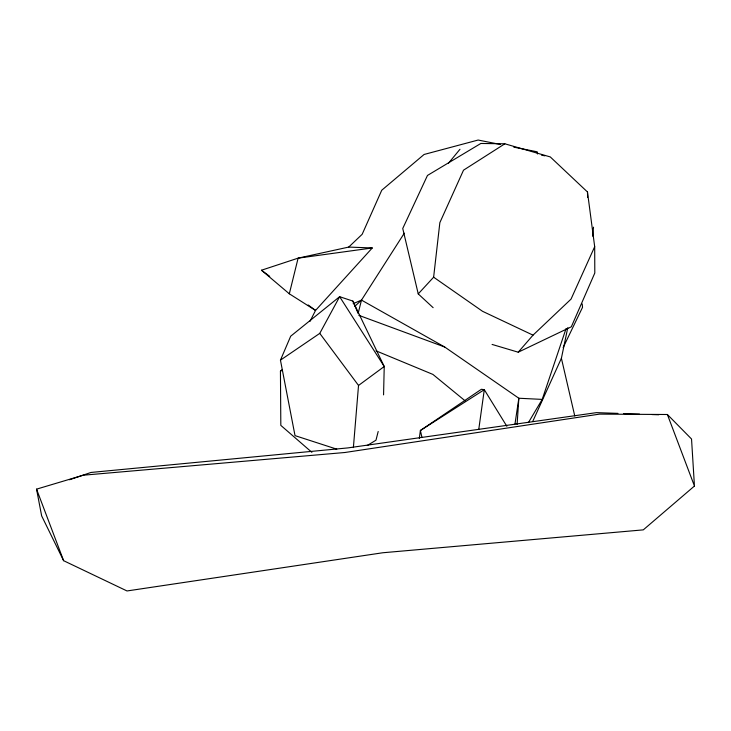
<?xml version="1.0" encoding="UTF-8"?>
<svg xmlns="http://www.w3.org/2000/svg" width="731" height="731" viewBox="0 0 731 731"><rect width="100%" height="100%" fill="white"/><g stroke="black" fill="none" stroke-linecap="round" stroke-linejoin="round"><path stroke-width="1.1" d="M383.565 394.877L384.232 366.514L352.845 301.071L339.641 296.695L290.691 336.196L280.448 360.145L295.022 435.63L336.772 449.163M517.1 424.428L518.846 398.24L444.676 346.997L361.489 300.103L353.164 303.676M353.384 447.582L358.528 385.456L319.767 333.373L339.641 296.695L384.232 366.514L358.528 385.456M592.64 236.186L593.517 227.177M433.136 307.678L418.233 293.899L433.629 277.195L439.852 222.635L463.509 170.186L504.847 143.797L550.269 156.918L587.477 191.988L594.687 246.685L594.806 273.019L571.331 326.794L518.224 352.205L492.082 344.429M419.32 438.408L420.389 430.495L481.382 389.285L484.297 389.687L506.848 426.283M478.787 429.225L484.297 389.687L420.389 430.495L421.906 437.147M514.971 424.044L518.846 398.24L542.21 399.4L566.077 328.548M532.753 421.403L561.399 358.263L567.777 327.671M308.208 304.982L315.545 310.437L289.321 293.798L298.111 258.153L348.724 247.078L372.271 247.964L315.545 310.437L309.953 321.439M358.281 312.822L361.489 300.103L404.289 233.198M378.192 431.482L375.981 440.181L367.3 445.499M594.687 246.685L571.03 299.125L533.018 335.154L518.224 352.205M563.135 347.609L582.534 307.322L582.214 303.959M528.44 422.555L542.21 399.4M448.505 163.187L459.963 149.288M348.724 247.078L362.174 234.285L381.746 190.234L424.09 154.469L478.138 140.041L500.424 144.482M354.846 306.316L361.489 300.103M694.45 486.033L643.298 529.865L382.843 552.755L127.011 590.959L63.615 560.686L41.658 515.912L36.55 489.149L83.215 475.214L344.904 452.498L599.502 414.121L667.385 414.504L691.535 439.011L694.45 486.033L667.385 414.504M311.872 452.325L280.823 425.378L280.439 371.211L282.203 369.785M280.448 360.145L319.767 333.373M280.439 371.211L282.358 369.977M69.509 479.755L91 472.454L347.865 447.911L596.469 412.64L617.987 413.38M289.321 293.798L261.479 270.223L298.111 258.153L372.271 247.964M504.847 143.797L480.834 143.468L427.48 175.44L402.744 228.483L418.233 293.899M623.653 413.572L639.515 414.121M651.97 414.55L658.768 414.779M541.543 155.191L544.851 155.831M513.783 147.141L537.184 151.81L537.468 153.985M358.811 315.326L444.676 346.997M376.026 350.834L432.898 374.409L465.309 400.981M533.018 335.154L482.551 311.305L433.629 277.195M261.479 270.223L269.721 276.355M352.845 301.071L358.217 313.599M36.55 489.149L63.615 560.686M561.399 358.263L574.776 416.003M587.477 191.988L587.596 197.315"/></g></svg>
